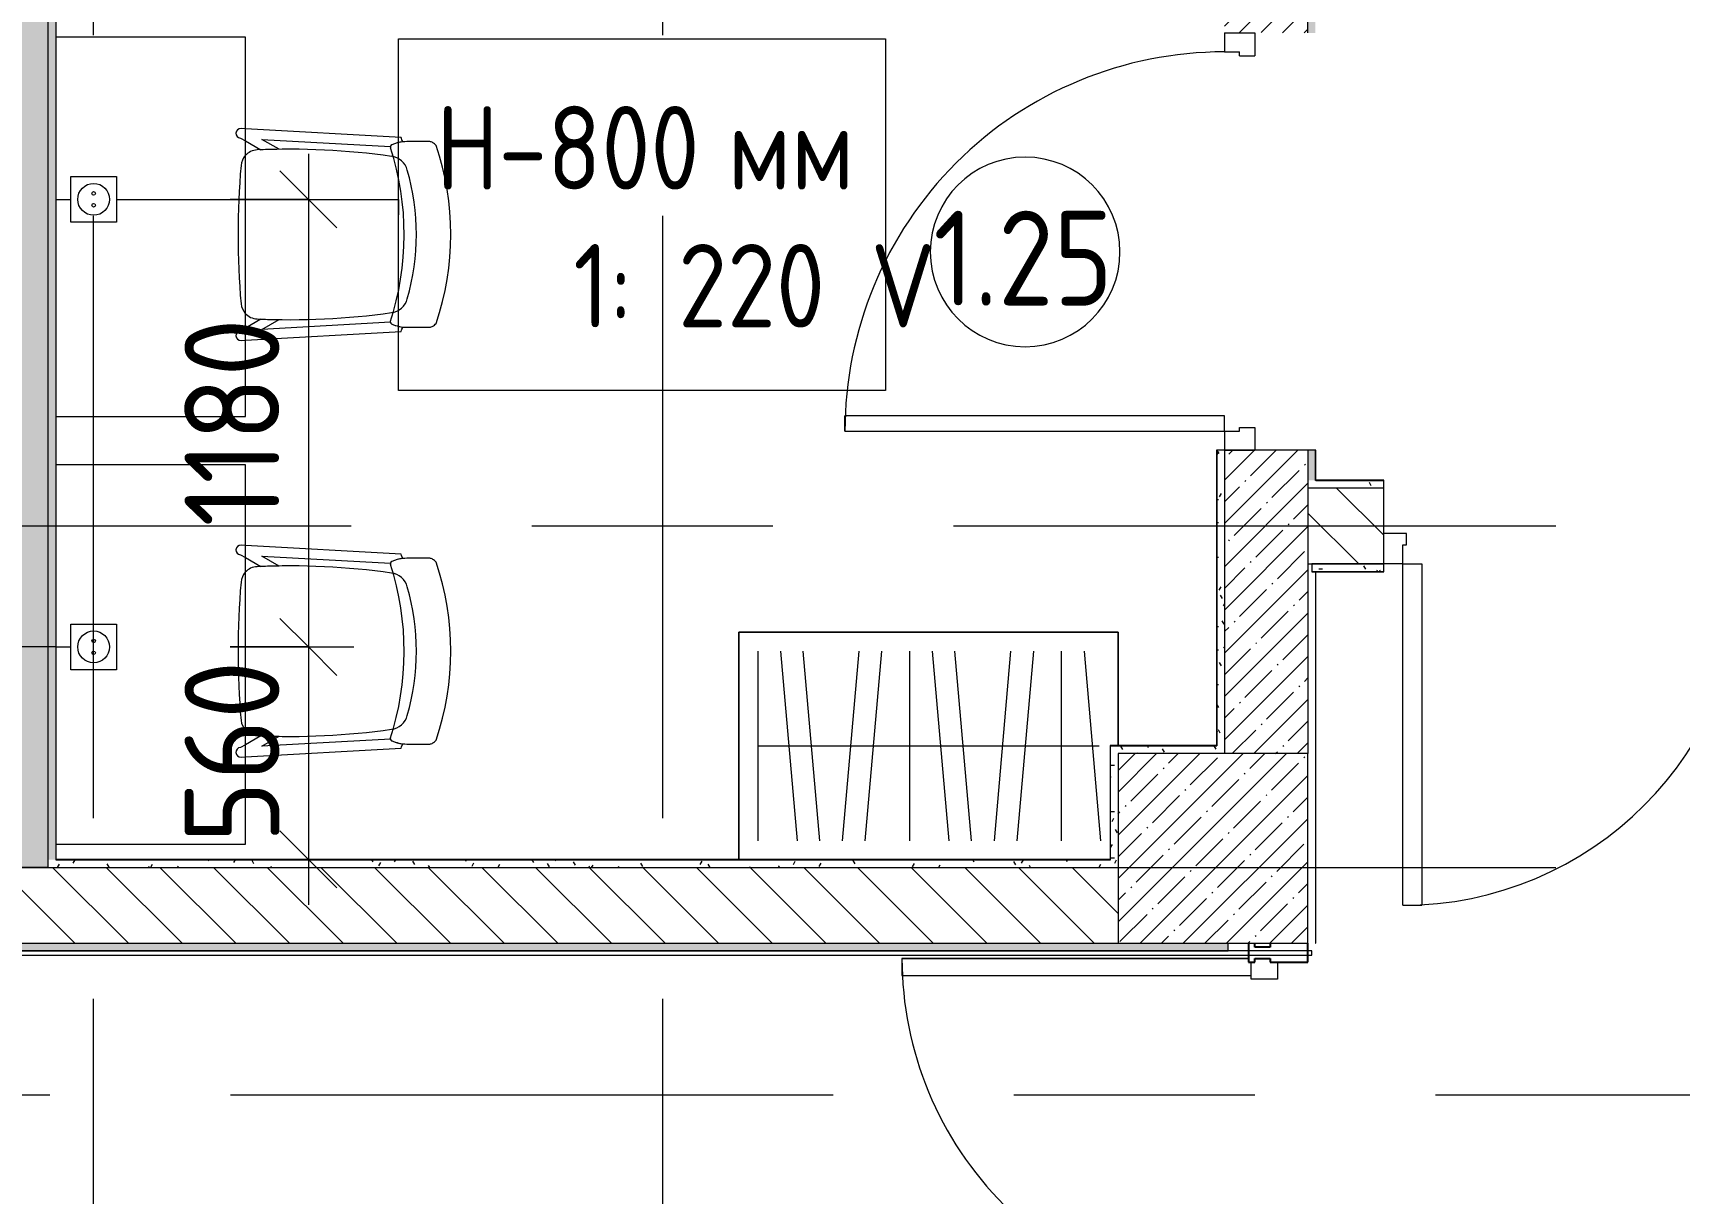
# Model space of a CAD drawing. Header units: millimetres. Extents: x -4185 to 186529, y -8553 to 29097.
# Drawn here: x 16850 to 21188, y 10241 to 13300 of the extents above; entities that cross this region are included whole.
import ezdxf

# ---------------------------------------------------------------- set-up
doc = ezdxf.new("R2010")
doc.units = ezdxf.units.MM
doc.linetypes.add('Осевая', pattern=[3175, 635, -476.25, 1587.5, -476.25])
for name, color, linetype, lineweight in [('A-ANNO-DIMS', 7, 'Continuous', 9), ('A-ANNO-DIMS-100', 7, 'Continuous', 9), ('A-AREA-IDEN', 7, 'Continuous', 9), ('A-DETL-GENF', 7, 'Continuous', 9), ('A-DOOR', 7, 'Continuous', 9), ('A-DOOR-1', 7, 'Continuous', 13), ('A-DOOR-FRAM', 7, 'Continuous', 13), ('A-GLAZ-CWMG', 7, 'Continuous', 9), ('A-GLAZ-CWMG-1', 7, 'Continuous', 25), ('A-WALL', 7, 'Continuous', 9), ('E-ELEC-FIXT-IDEN', 7, 'Continuous', 9), ('I-WALL', 7, 'Continuous', 9), ('S-COLS', 7, 'Continuous', 9), ('Оси-2', 7, 'Осевая', 9), ('Электрические приборы', 7, 'Continuous', 9)]:
    doc.layers.add(name, color=color, linetype=linetype, lineweight=lineweight)
for name, color, linetype, lineweight, true_color in [('A-WALL-1', 7, 'Continuous', 9, 0x3c3c3c), ('A-WALL-FNSH-1', 7, 'Continuous', 9, 0x3c3c3c), ('I-FURN-1', 7, 'Continuous', 9, 0xf0f0f0), ('Оси розеток', 7, 'Continuous', 9, 0xff1e23)]:
    doc.layers.add(name, color=color, linetype=linetype, lineweight=lineweight, true_color=true_color)
doc.styles.add('GOST Common', font='GOST_Common.ttf', dxfattribs={"width": 0.9, "height": 220})
doc.styles.add('GOST Common_1', font='GOST_Common.ttf', dxfattribs={"width": 0.9, "height": 250})
doc.styles.add('ISOCPEUR', font='isocpeur.ttf', dxfattribs={"width": 0.9, "height": 250})
doc.dimstyles.new('ISO-2_5_0_9К_БОЛЬШОЙ', dxfattribs={"dimscale": 304.8, "dimtxt": 248.995294, "dimasz": 0.492126, "dimexe": 0.393701, "dimexo": 0.984252, "dimgap": 0, "dimtad": 1, "dimdec": 0, "dimrnd": 10, "dimzin": 0, "dimdsep": 46, "dimtxsty": 'ISOCPEUR', "dimblk1": 'OBLIQUE', "dimblk2": 'OBLIQUE', "dimsah": 1, "dimcen": 0.09, "dimdle": 0.393701, "dimazin": 0, "dimtfac": 1, "dimtdec": 4, "dimtix": 1, "dimtmove": 0, "dimatfit": 3, "dimfxl": 1, "dimtvp": 1, "dimtolj": 1, "dimtzin": 0, "dimarcsym": 2})
pattern_1 = [(135, (0, 0), (-70.71068, -70.71068), [])]
pattern_2 = [(0, (0, 0), (121.92, 30.48), [10.058, -81.382, 10.058, -81.382, -487.68]), (0, (0, 0), (121.92, 30.48), [-182.88, 10.058, -172.822, 10.058, -81.382, -213.36]), (0, (0, 0), (121.92, 30.48), [-457.2, 10.058, -50.902, 10.058, -142.342]), (120, (45.72, 15.24), (-87.356454, 90.345817), [10.058, -81.382, 10.058, -81.382, -487.68]), (120, (45.72, 15.24), (-87.356454, 90.345817), [-182.88, 10.058, -172.822, 10.058, -81.382, -213.36]), (120, (45.72, 15.24), (-87.356454, 90.345817), [-457.2, 10.058, -50.902, 10.058, -142.342]), (240, (60.96, 76.2), (-34.563546, -120.825817), [10.058, -81.382, 10.058, -81.382, -487.68]), (240, (60.96, 76.2), (-34.563546, -120.825817), [-182.88, 10.058, -172.822, 10.058, -81.382, -213.36]), (240, (60.96, 76.2), (-34.563546, -120.825817), [-457.2, 10.058, -50.902, 10.058, -142.342])]

# ---------------------------------------------------------------- blocks, each defined once
blk = doc.blocks.new('Дверь_Витражная_остекление_ - ДВН_CОШ в витраже-31920700-План размещения напольных электротехнических лючков и розеток 1 этажа в осях 1-12')
at = {"layer": 'A-DETL-GENF'}
for p, q in [((-900, 60), (-855, 60)), ((-855, 60), (-855, -10)), ((900, 60), (855, 60)), ((855, 60), (855, -10)), ((-910, -17), (-910, -930)), ((-865, -10), (-900, -10)), ((-855, -10), (-900, -10)), ((-865, -930), (-865, -10)), ((855, -10), (900, -10)), ((865, -10), (865, -910)), ((900, -10), (865, -10)), ((910, -910), (910, -17)), ((865, -910), (910, -910)), ((-910, -930), (-865, -930))]:
    blk.add_line(p, q, dxfattribs=at)
at = {"layer": 'A-DOOR'}
for p, q in [((-910, -930), (-910, -17)), ((910, -910), (910, -17))]:
    blk.add_line(p, q, dxfattribs=at)
for centre, radius, start, end in [((-910, -10), 920, 270, 0), ((910, -10), 900, 180, 270)]:
    blk.add_arc(centre, radius, start, end, dxfattribs=at)
blk = doc.blocks.new('Прямоугольный импост - Импост структурный с накладкой - 160мм Темный-31915521-План размещения напольных электротехнических лючков и розеток 1 этажа в осях 1-12')
at = {"layer": 'A-GLAZ-CWMG-1'}
for p, q in [((-25, 17), (25, 17)), ((-15, 0), (-25, 0)), ((-15, -40), (-15, 0)), ((25, 0), (15, 0)), ((15, 0), (15, -40)), ((25, 17), (25, 0)), ((-25, -40), (-15, -40)), ((15, -40), (25, -40)), ((25, -40), (25, -140)), ((25, -140), (-25, -140))]:
    blk.add_line(p, q, dxfattribs=at)
blk = doc.blocks.new('110_Дверь_СКБ_1Ст_Внутренняя1 - Д-4к_п__1100x2100h_Артистические EI30-23985503-План размещения напольных электротехнических лючков и розеток 1 этажа в осях 1-12')
at = {"layer": 'A-DOOR'}
blk.add_arc((-487.5, 110), 1000, 360, 90, dxfattribs=at)
at = {"layer": 'A-DOOR-1'}
for p, q in [((-487.5, 1110), (-447.5, 1110)), ((-487.5, 1110), (-487.5, 110)), ((-447.5, 110), (-447.5, 1110)), ((-487.5, 110), (-447.5, 110))]:
    blk.add_line(p, q, dxfattribs=at)
at = {"layer": 'A-DOOR-FRAM'}
for p, q in [((-487.5, 110), (-537.5, 110)), ((-537.5, 110), (-537.5, 30)), ((-487.5, 110), (-487.5, 70)), ((562.5, 110), (512.5, 110)), ((512.5, 110), (512.5, 70)), ((562.5, 110), (562.5, 30)), ((-487.5, 70), (-477.5, 70)), ((-477.5, 70), (-477.5, 30)), ((502.5, 70), (512.5, 70)), ((502.5, 70), (502.5, 30)), ((-477.5, 30), (-537.5, 30)), ((562.5, 30), (502.5, 30))]:
    blk.add_line(p, q, dxfattribs=at)
blk = doc.blocks.new('BSC_Колонна _Прямоугольная - 500х500-V34-План размещения напольных электротехнических лючков и розеток 1 этажа в осях 1-12')
at = {"layer": 'S-COLS'}
h = blk.add_hatch(dxfattribs=at)
h.set_pattern_fill('FP_44', color=256, style=0, pattern_type=2)
h.set_pattern_definition([(45, (-19960, -11150), (-57.02463, 57.02463), []), (45, (-19902.975, -11150), (-57.02463, 57.02463), [100.806, -20.161, 3.353, -16.808])])
h.paths.add_polyline_path([(250, -250), (250, 250), (-250, 250), (-250, -250), (-198.9, -250)])
for p, q in [((250, 250), (-250, 250)), ((-250, 250), (-250, -250)), ((250, -250), (250, 250)), ((-250, -250), (250, -250))]:
    blk.add_line(p, q, dxfattribs=at)
blk = doc.blocks.new('110_Дверь_СКБ_2Ст - Д-10 1800x2100h_Актовый зал EI30-23435156-План размещения напольных электротехнических лючков и розеток 1 этажа в осях 1-12')
at = {"layer": 'A-DOOR'}
for centre, start, end in [((-887.5, 100), 0, 90), ((912.5, 100), 90, 180)]:
    blk.add_arc(centre, 900, start, end, dxfattribs=at)
at = {"layer": 'A-DOOR-1'}
for p, q in [((-887.5, 1000), (-837.5, 1000)), ((-887.5, 1000), (-887.5, 100)), ((-837.5, 100), (-837.5, 1000)), ((912.5, 1000), (862.5, 1000)), ((862.5, 100), (862.5, 1000)), ((912.5, 1000), (912.5, 100)), ((-887.5, 100), (-837.5, 100)), ((912.5, 100), (862.5, 100))]:
    blk.add_line(p, q, dxfattribs=at)
at = {"layer": 'A-DOOR-FRAM'}
for p, q in [((-937.5, 100), (-937.5, 20)), ((-937.5, 100), (-887.5, 100)), ((-887.5, 100), (-887.5, 50)), ((912.5, 100), (912.5, 50)), ((912.5, 100), (962.5, 100)), ((962.5, 100), (962.5, 20)), ((-877.5, 50), (-887.5, 50)), ((-877.5, 50), (-877.5, 20)), ((902.5, 50), (902.5, 20)), ((912.5, 50), (902.5, 50)), ((-937.5, 20), (-877.5, 20)), ((902.5, 20), (962.5, 20))]:
    blk.add_line(p, q, dxfattribs=at)
blk = doc.blocks.new('BSC_Колонна _Прямоугольная - 500х500-21690934-План размещения напольных электротехнических лючков и розеток 1 этажа в осях 1-12')
at = {"layer": 'S-COLS'}
for p, q in [((250, 250), (-250, 250)), ((-250, 250), (-250, -250)), ((250, -250), (250, 250)), ((-250, -250), (250, -250))]:
    blk.add_line(p, q, dxfattribs=at)
blk = doc.blocks.new('Блок Розеток и Выключателей - Блок Розеток и Выключателей_SK1-27362739-План размещения напольных электротехнических лючков и розеток 1 этажа в осях 1-12')
at = {"layer": 'A-DETL-GENF'}
for p, q in [((-60, -40), (60, -40)), ((-60, -160), (-60, -40)), ((60, -40), (60, -160)), ((60, -160), (-60, -160))]:
    blk.add_line(p, q, dxfattribs=at)
for centre, radius in [((0, -100), 42), ((-15.6, -100), 4.8), ((15.6, -100), 4.8)]:
    blk.add_circle(centre, radius, dxfattribs=at)
at = {"layer": 'Оси розеток'}
blk.add_line((0, 0), (0, -40), dxfattribs=at)
blk = doc.blocks.new('Шкаф с вешалками - 2000-V106-План размещения напольных электротехнических лючков и розеток 1 этажа в осях 1-12')
at = {"layer": 'A-DETL-GENF'}
for p, q in [((50, 550), (50, 50)), ((110, 550), (153.7, 50)), ((213.7, 50), (170, 550)), ((273.7, 50), (317.5, 550)), ((333.7, 50), (377.5, 550)), ((450, 550), (450, 50)), ((510, 550), (553.7, 50)), ((613.7, 50), (570, 550)), ((673.7, 50), (717.5, 550)), ((733.7, 50), (777.5, 550)), ((850, 550), (850, 50)), ((910, 550), (953.7, 50)), ((50, 300), (950, 300))]:
    blk.add_line(p, q, dxfattribs=at)
at = {"layer": 'I-FURN-1'}
for p, q in [((1000, 600), (0, 600)), ((0, 600), (0, 0)), ((0, 0), (0, 600)), ((0, 600), (1000, 600)), ((1000, 300), (1000, 600)), ((1000, 600), (1000, 300)), ((979, 0), (0, 0))]:
    blk.add_line(p, q, dxfattribs=at)
blk = doc.blocks.new('Chair_1 noor 78578 - 1_1-V114-План размещения напольных электротехнических лючков и розеток 1 этажа в осях 1-12')
at = {"layer": 'I-FURN-1'}
for p, q in [((-130.5, 405.7), (-130.5, 344.8)), ((359.1, 344.8), (359.1, 405.7)), ((-141.2, 329.7), (-164.4, -80.5)), ((393, -80.5), (369.8, 329.7)), ((-136.5, -37.1), (-117.3, 302)), ((345.9, 302), (365.1, -37.1)), ((-110.2, 8.6), (-136.5, -37.1)), ((365.1, -37.1), (338.8, 8.6)), ((-132.3, -80.5), (-108.8, -39.9)), ((337.4, -39.9), (360.9, -80.5)), ((-164.4, -80.5), (-165.1, -92)), ((-139.7, -93.5), (-132.3, -80.5)), ((360.9, -80.5), (368.3, -93.5)), ((393.7, -92), (393, -80.5))]:
    blk.add_line(p, q, dxfattribs=at)
for centre, radius, start, end in [((114.3, -271.9), 732.8, 71.3174, 108.6833), ((114.3, -239.2), 609.6, 73.8265, 106.1735), ((114.3, -279.3), 660.4, 111.7, 112.7563), ((-37.4, 344.8), 93.1, 180, 204.9864), ((-37.4, 344.8), 93.1, 186.4785, 204.9864), ((-116, 308.2), 6.35, 204.9864, 258.4091), ((-116, 308.2), 6.35, 204.9864, 287.8276), ((114.3, -408), 746, 71.9445, 107.8276), ((1798.9, 37.7), 1909.3, 171.9659, 182.6261), ((-41.4, 297.5), 50.8, 106.1735, 171.9659), ((270, 297.5), 50.8, 8.0341, 73.8265), ((-1570.3, 37.7), 1909.3, 357.3739, 8.0341), ((344.3, 307.4), 6.35, 281.4186, 334.477), ((344.6, 308.2), 6.35, 281.5909, 335.0136), ((266, 344.8), 93.1, 334.477, 360), ((266, 344.8), 93.1, 335.0136, 353.5215), ((114.3, -279.3), 660.4, 67.2437, 68.3), ((1798.9, 37.7), 1909.3, 180.8761, 182.3307), ((-1570.3, 37.7), 1909.3, 357.6693, 359.1239), ((-64, -47.7), 44.5, 182.6261, 228.027), ((-64, -47.7), 44.4, 228.027, 265.0912), ((292.6, -47.7), 44.4, 275.9396, 311.9577), ((292.6, -47.7), 44.5, 311.9577, 357.3739), ((-152.4, -92.7), 12.7, 176.75, 356.75), ((114.8, 2033.8), 2133.6, 265.0912, 274.9044), ((381, -92.7), 12.7, 183.25, 3.25)]:
    blk.add_arc(centre, radius, start, end, dxfattribs=at)
for points in [[(-120.4, 422.3), (-122, 420.8), (-124.7, 417.8), (-127.8, 413.5), (-129.8, 409.4), (-130.4, 406.9), (-130.5, 405.7)], [(359.1, 405.7), (359, 406.9), (358.4, 409.4), (356.4, 413.5), (353.3, 417.8), (350.6, 420.8), (349, 422.3)]]:
    blk.add_open_spline(points, degree=3, dxfattribs=at)
blk = doc.blocks.new('Стол базовый прямоугольный - 1_104-V115-План размещения напольных электротехнических лючков и розеток 1 этажа в осях 1-12')
at = {"layer": 'I-FURN-1'}
for p, q in [((-500, 249.9), (-500, -250)), ((500, -250), (500, 249.9)), ((-500, -250), (500, -250))]:
    blk.add_line(p, q, dxfattribs=at)
blk = doc.blocks.new('Прямоугольный импост - Импост структурный с накладкой - 160мм-31915517-План размещения напольных электротехнических лючков и розеток 1 этажа в осях 1-12')
at = {"layer": 'A-GLAZ-CWMG-1'}
for p, q in [((0, 17), (-50, 17)), ((-50, 17), (-50, 0)), ((-50, 0), (-40, 0)), ((-40, 0), (-40, -40)), ((-10, -40), (-10, 0)), ((-10, 0), (0, 0)), ((-40, -40), (-50, -40)), ((-50, -40), (-50, -140)), ((0, -40), (-10, -40)), ((-50, -140), (0, -140))]:
    blk.add_line(p, q, dxfattribs=at)
blk = doc.blocks.new('Марка_Помещения - Номер-25198446-План размещения напольных электротехнических лючков и розеток 1 этажа в осях 1-12')
at = {"layer": 'A-AREA-IDEN'}
for start, end in [(360, 180), (180, 360)]:
    blk.add_arc((0, 0), 2.5, start, end, dxfattribs=at)
blk = doc.blocks.new('DIMBLOCK33-План размещения напольных электротехнических лючков и розеток 1 этажа в осях 1-12')
at = {"layer": 'A-ANNO-DIMS-100'}
for p, q in [((17576.1, 12981.2), (17576.1, 11681.2)), ((17370, 12861.2), (17696.1, 12861.2)), ((17576.1, 12861.2), (17370, 12861.2)), ((17370, 11681.2), (17696.1, 11681.2)), ((17576.1, 11681.2), (17370, 11681.2))]:
    blk.add_line(p, q, dxfattribs=at)
at = {"layer": 'A-ANNO-DIMS-100', "lineweight": 20}
for p, q in [((17576.1, 12861.2), (17501.1, 12936.2)), ((17576.1, 12861.2), (17651.1, 12786.2)), ((17576.1, 11681.2), (17501.1, 11756.2)), ((17576.1, 11681.2), (17651.1, 11606.2))]:
    blk.add_line(p, q, dxfattribs=at)
at = {"layer": 'A-ANNO-DIMS-100', "color": 0, "insert": (17249.5, 11998.3), "char_height": 250, "width": 655.049, "attachment_point": 1, "rotation": 90, "line_spacing_factor": 1.149209, "style": 'ISOCPEUR'}
blk.add_mtext('1180', dxfattribs=at)
blk = doc.blocks.new('_Oblique')
at = {"color": 0, "linetype": 'ByBlock', "lineweight": -2}
blk.add_line((-0.5, -0.5), (0.5, 0.5), dxfattribs=at)
blk = doc.blocks.new('DIMBLOCK34-План размещения напольных электротехнических лючков и розеток 1 этажа в осях 1-12')
at = {"layer": 'A-ANNO-DIMS-100', "lineweight": 20}
for p, q in [((17576.1, 11681.2), (17501.1, 11756.2)), ((17576.1, 11681.2), (17651.1, 11606.2)), ((17576.1, 11121), (17501.1, 11196)), ((17576.1, 11121), (17651.1, 11046))]:
    blk.add_line(p, q, dxfattribs=at)
at = {"layer": 'A-ANNO-DIMS-100'}
for p, q in [((17370, 11681.2), (17696.1, 11681.2)), ((17576.1, 11681.2), (17370, 11681.2)), ((17576.1, 11681.2), (17576.1, 11001)), ((17499.5, 11121), (17696.1, 11121)), ((17576.1, 11121), (17499.5, 11121))]:
    blk.add_line(p, q, dxfattribs=at)
at = {"layer": 'A-ANNO-DIMS-100', "color": 0, "insert": (17249.5, 11164.1), "char_height": 250, "width": 568.858, "attachment_point": 1, "rotation": 90, "line_spacing_factor": 1.149209, "style": 'ISOCPEUR'}
blk.add_mtext('560', dxfattribs=at)

msp = doc.modelspace()

# ---------------------------------------------------------------- hatches: boundary and pattern name
at = {"layer": 'I-WALL'}
h = msp.add_hatch(dxfattribs=at)
h.set_pattern_fill('FP_84', color=256, style=0, pattern_type=2)
h.set_pattern_definition(pattern_2)
h.paths.add_polyline_path([(20210, 12120), (20230, 12120), (20230, 12200), (20210, 12200)])
h.paths.add_polyline_path([(20210, 13300), (20230, 13300), (20230, 15220), (20210, 15220), (20210, 14020)])
h = msp.add_hatch(dxfattribs=at)
h.set_pattern_fill('FP_41', color=256, style=0, pattern_type=2)
h.set_pattern_definition([(135, (0, 0), (-75.43415, -75.43415), [106.68, -17.78, 3.556, -17.78]), (135, (0, 75.39), (-75.43415, -75.43415), []), (50, (0, 0), (127.5292, -11.1576), [13.335, -146.685]), (355, (0, 0), (-24.6697, 133.74), [10.668, -117.348]), (100.451, (10.63, -0.93), (102.8597, 122.5818), [11.333, -124.663]), (46.184, (0, 35.56), (189.7552, -29.4304), [20.002, -220.027]), (96.636, (15.81, 33.1), (166.1822, 173.1996), [17, -186.995]), (351.184, (0, 35.56), (166.184, 173.1976), [16.002, -176.022]), (21, (17.78, 26.67), (106.13027, -71.58603), [13.335, -146.685]), (326, (17.78, 26.67), (43.2619, 128.93175), [10.668, -117.348]), (71.451, (26.62, 20.7), (149.392, 57.34505), [11.333, -124.663]), (37.5, (0, 0), (2.16223, 59.18836), [3.353, -112.573, 3.353, -115.773, -117.792]), (37.5, (0, 0), (2.16223, 59.18836), [-235.052, 3.353, -114.44]), (7.5, (0, 0), (46.77386, 70.12615), [3.353, -64.567, 3.353, -109.906, -44.894]), (7.5, (0, 0), (46.77386, 70.12615), [-181.178, 3.353, -41.542]), (327.5, (-39.65, 0), (94.91367, -4.01009), [3.353, -41.097, 3.353, -135.331, -184.023]), (327.5, (-39.65, 0), (94.91367, -4.01009), [-183.134, 3.353, -180.67]), (317.5, (-57.43, 0), (103.69057, 17.79882), [3.353, -54.432, 3.353, -88.748, -130.683]), (317.5, (-57.43, 0), (103.69057, 17.79882), [-149.885, 3.353, -127.33])])
h.paths.add_polyline_path([(16890, 11100), (16890, 14980), (16810, 14980), (16810, 11100)])
h = msp.add_hatch(dxfattribs=at)
h.set_pattern_fill('FP_1', color=256, style=0, pattern_type=2)
h.set_pattern_definition([(45, (0, 0), (-57.02463, 57.02463), []), (45, (57.025, 0), (-57.02463, 57.02463), [100.806, -20.161, 3.353, -16.808])])
h.paths.add_polyline_path([(19990, 11400), (20210, 11400), (20210, 12200), (19990, 12200)])
h.paths.add_polyline_path([(19990, 13300), (20210, 13300), (20210, 14980), (19990, 14980), (19990, 14020)])
h = msp.add_hatch(dxfattribs=at)
h.set_pattern_fill('FP_84', color=256, style=0, pattern_type=2)
h.set_pattern_definition(pattern_2)
h.paths.add_polyline_path([(16909.9, 11120), (16910, 11121), (16910, 14580), (16890, 14580), (16890, 11120)])
h = msp.add_hatch(dxfattribs=at)
h.set_pattern_fill('FP_84', color=256, style=0, pattern_type=2)
h.set_pattern_definition(pattern_2)
h.paths.add_polyline_path([(19990, 11400), (19990, 12200), (19970, 12200), (19970, 11400)])
h.paths.add_polyline_path([(19970, 13300), (19990, 13300), (19990, 14000), (19970, 13999)])
h = msp.add_hatch(dxfattribs=at)
h.set_pattern_fill('FP_84', color=256, style=0, pattern_type=2)
h.set_pattern_definition(pattern_2)
h.paths.add_polyline_path([(22310, 12100), (22570, 12100), (22569.7, 12120), (22310, 12120)])
h.paths.add_polyline_path([(20410, 12100), (20410, 12120), (20210, 12120), (20210, 12100)])
h = msp.add_hatch(dxfattribs=at)
h.set_pattern_fill('FP_18', color=256, style=0, pattern_type=2)
h.set_pattern_definition(pattern_1)
h.paths.add_polyline_path([(22310, 11900), (22590, 11900), (22590, 12100), (22310, 12100)])
h.paths.add_polyline_path([(20410, 11900), (20410, 12100), (20210, 12100), (20210, 11900)])
h = msp.add_hatch(dxfattribs=at)
h.set_pattern_fill('FP_84', color=256, style=0, pattern_type=2)
h.set_pattern_definition(pattern_2)
h.paths.add_polyline_path([(22569, 11880), (22570, 11880), (22570, 11900), (22310, 11900), (22310, 11880), (22451.1, 11880)])
h.paths.add_polyline_path([(20410, 11880), (20410, 11900), (20220, 11900), (20220, 11880), (20224.7, 11880)])
h = msp.add_hatch(dxfattribs=at)
h.set_pattern_fill('FP_84', color=256, style=0, pattern_type=2)
h.set_pattern_definition(pattern_2)
h.paths.add_polyline_path([(19690, 11400), (19970, 11400), (19969, 11420), (19690, 11420)])
h = msp.add_hatch(dxfattribs=at)
h.set_pattern_fill('FP_84', color=256, style=0, pattern_type=2)
h.set_pattern_definition(pattern_2)
h.paths.add_polyline_path([(19690, 11100), (19710, 11100), (19710, 11400), (19690, 11400), (19690, 11120)])
h = msp.add_hatch(dxfattribs=at)
h.set_pattern_fill('FP_84', color=256, style=0, pattern_type=2)
h.set_pattern_definition(pattern_2)
h.paths.add_polyline_path([(19690, 11100), (19689, 11120), (16890, 11120), (16890, 11100), (18710, 11100)])
h = msp.add_hatch(dxfattribs=at)
h.set_pattern_fill('FP_18', color=256, style=0, pattern_type=2)
h.set_pattern_definition(pattern_1)
h.paths.add_polyline_path([(18416.1, 10900), (19710, 10900), (19710, 11100), (14210, 11100), (14210, 10900), (17071.1, 10900)])
h = msp.add_hatch(dxfattribs=at)
h.set_pattern_fill('FP_84', color=256, style=0, pattern_type=2)
h.set_pattern_definition(pattern_2)
h.paths.add_polyline_path([(19761.1, 10880), (20000, 10880), (20000, 10900), (13710, 10900), (13710, 10880), (19710, 10880)])

# ---------------------------------------------------------------- linework, layer by layer
at = {"layer": 'A-WALL'}
for p, q in [((16910, 13679), (16910, 11120)), ((19970, 12200), (19970, 11420)), ((20230, 12120), (20230, 12200)), ((19690, 11420), (19970, 11420)), ((19690, 11120), (19690, 11400)), ((16910, 11120), (19690, 11120))]:
    msp.add_line(p, q, dxfattribs=at)
at = {"layer": 'A-WALL-1'}
for p, q in [((20210, 13300), (20210, 15200)), ((16890, 11100), (16890, 14600)), ((20230, 12200), (19970, 12200)), ((19990, 12200), (19990, 11400)), ((20210, 12200), (20210, 11400)), ((20231, 12120), (20230, 12120)), ((20410, 11900), (20410, 12120)), ((20410, 12100), (20210, 12100)), ((20210, 11900), (20410, 11900)), ((20410, 11900), (20220, 11900)), ((20220, 11900), (20220, 11880)), ((20410, 11880), (20410, 11900)), ((20220, 11880), (20410, 11880)), ((16890, 11100), (14210, 11100)), ((16890, 11100), (19710, 11100)), ((14210, 10900), (19710, 10900)), ((20000, 10880), (20000, 10900)), ((13690, 10880), (20000, 10880))]:
    msp.add_line(p, q, dxfattribs=at)
at = {"layer": 'A-WALL-FNSH-1'}
for p, q in [((16911, 11121), (16911, 13679)), ((19969, 12200), (19969, 11421)), ((19970, 12200), (19969, 12200)), ((20231, 12200), (20230, 12200)), ((20231, 12121), (20231, 12200)), ((20410, 12121), (20231, 12121)), ((20231, 12120), (20410, 12120)), ((20410, 12120), (20410, 12121)), ((20220, 11880), (20220, 11879)), ((20220, 11879), (20230, 11879)), ((20230, 11879), (20230, 10900)), ((20231, 11879), (20410, 11879)), ((20231, 10900), (20231, 11879)), ((20410, 11879), (20410, 11880)), ((19969, 11421), (19689, 11421)), ((19689, 11421), (19689, 11121)), ((19690, 11400), (19690, 11420)), ((19689, 11121), (16911, 11121)), ((20230, 10900), (20231, 10900)), ((13679, 10868.5), (20220, 10868.5)), ((20220, 10879.5), (13690, 10879.5)), ((20220, 10868.5), (20220, 10879.5))]:
    msp.add_line(p, q, dxfattribs=at)
at = {"layer": 'E-ELEC-FIXT-IDEN'}
for p, q in [((17070, 12861.2), (17813.5, 12861.2)), ((17813.5, 12861.2), (17813.5, 12820.8)), ((16910, 11681.2), (16047.4, 11681.2))]:
    msp.add_line(p, q, dxfattribs=at)
at = {"layer": 'E-ELEC-FIXT-IDEN', "flags": 128}
msp.add_lwpolyline([(17813.5, 13284.8), (19097.1, 13284.8), (19097.1, 12356.8), (17813.5, 12356.8)], close=True, dxfattribs=at)
at = {"layer": 'Оси-2'}
for p, q in [((17010, 593.7), (17010, 24898.1)), ((18510, 593.7), (18510, 24898.1)), ((-885.2, 12000), (35457, 12000)), ((-885.2, 11100), (36057, 11100)), ((384.8, 10500), (36057, 10500))]:
    msp.add_line(p, q, dxfattribs=at)

# ---------------------------------------------------------------- block references
at = {"layer": 'A-AREA-IDEN', "xscale": 99.99999999999993, "yscale": 99.99999999999993, "zscale": 99.99999999999993}
msp.add_blockref('Марка_Помещения - Номер-25198446-План размещения напольных электротехнических лючков и розеток 1 этажа в осях 1-12', (19464.8, 12722.6), dxfattribs=at)
at = {"layer": 'A-DOOR'}
for name, p, rotation in [('110_Дверь_СКБ_1Ст_Внутренняя1 - Д-4к_п__1100x2100h_Артистические EI30-23985503-План размещения напольных электротехнических лючков и розеток 1 этажа в осях 1-12', (20100, 12737.5), 90), ('110_Дверь_СКБ_2Ст - Д-10 1800x2100h_Актовый зал EI30-23435156-План размещения напольных электротехнических лючков и розеток 1 этажа в осях 1-12', (21372.5, 12000), 180), ('Дверь_Витражная_остекление_ - ДВН_CОШ в витраже-31920700-План размещения напольных электротехнических лючков и розеток 1 этажа в осях 1-12', (20070.3, 9950), 269.9999999999999)]:
    msp.add_blockref(name, p, dxfattribs=dict(at, rotation=rotation))
at = {"layer": 'A-GLAZ-CWMG', "extrusion": (0, 0, -1), "rotation": 270.0000000000001}
msp.add_blockref('Прямоугольный импост - Импост структурный с накладкой - 160мм Темный-31915521-План размещения напольных электротехнических лючков и розеток 1 этажа в осях 1-12', (-20070.3, 10875), dxfattribs=at)
at = {"layer": 'A-GLAZ-CWMG', "rotation": 89.99999999999993}
msp.add_blockref('Прямоугольный импост - Импост структурный с накладкой - 160мм-31915517-План размещения напольных электротехнических лючков и розеток 1 этажа в осях 1-12', (20070.3, 10900), dxfattribs=at)
at = {"layer": 'I-FURN-1'}
for name, p, rotation in [('Стол базовый прямоугольный - 1_104-V115-План размещения напольных электротехнических лючков и розеток 1 этажа в осях 1-12', (17159.9, 12788.7), 89.99999999999987), ('Chair_1 noor 78578 - 1_1-V114-План размещения напольных электротехнических лючков и розеток 1 этажа в осях 1-12', (17490.4, 12882.9), 269.9999999999998), ('Стол базовый прямоугольный - 1_104-V115-План размещения напольных электротехнических лючков и розеток 1 этажа в осях 1-12', (17159.9, 11661.2), 89.99999999999987), ('Chair_1 noor 78578 - 1_1-V114-План размещения напольных электротехнических лючков и розеток 1 этажа в осях 1-12', (17490.4, 11784.3), 269.9999999999998)]:
    msp.add_blockref(name, p, dxfattribs=dict(at, rotation=rotation))
msp.add_blockref('Шкаф с вешалками - 2000-V106-План размещения напольных электротехнических лючков и розеток 1 этажа в осях 1-12', (18710, 11120), dxfattribs=at)
at = {"layer": 'S-COLS'}
for name in ['BSC_Колонна _Прямоугольная - 500х500-V34-План размещения напольных электротехнических лючков и розеток 1 этажа в осях 1-12', 'BSC_Колонна _Прямоугольная - 500х500-21690934-План размещения напольных электротехнических лючков и розеток 1 этажа в осях 1-12']:
    msp.add_blockref(name, (19960, 11150), dxfattribs=at)
at = {"layer": 'Электрические приборы'}
for p, rotation in [((16910, 12861.2), 89.99999999999982), ((16910, 11681.2), 89.9999999999999)]:
    msp.add_blockref('Блок Розеток и Выключателей - Блок Розеток и Выключателей_SK1-27362739-План размещения напольных электротехнических лючков и розеток 1 этажа в осях 1-12', p, dxfattribs=dict(at, rotation=rotation))

# ---------------------------------------------------------------- texts
at = {"layer": 'A-AREA-IDEN', "insert": (19222.9, 12831.1), "char_height": 250, "width": 606.076, "attachment_point": 1, "style": 'GOST Common_1'}
msp.add_mtext('1.25', dxfattribs=at)
at = {"layer": 'E-ELEC-FIXT-IDEN', "char_height": 220, "attachment_point": 1, "style": 'GOST Common'}
for s, insert, width in [('H-800 ', (17913.5, 13107.2), 930.759), ('мм', (18681.5, 13107.2), 375.19), ('   1: 220 V', (17913.5, 12743.4), 1291.519)]:
    msp.add_mtext(s, dxfattribs=dict(at, insert=insert, width=width))

# ---------------------------------------------------------------- dimensions: what is measured, and where the dimension line sits
at = {"layer": 'A-ANNO-DIMS'}
for base, p1, p2, override, picture, middle in [((17576.1, 11681.2), (17070, 12861.2), (17070, 11681.2), {"dimpost": '<>', "dimfxl": 1180.000197}, 'DIMBLOCK33-План размещения напольных электротехнических лючков и розеток 1 этажа в осях 1-12', (17451.1, 12271.2)), ((17576.1, 11121), (17070, 11681.2), (17199.5, 11121), {"dimpost": '<>', "dimfxl": 575.017734}, 'DIMBLOCK34-План размещения напольных электротехнических лючков и розеток 1 этажа в осях 1-12', (17451.1, 11401.1))]:
    dim = msp.add_linear_dim(base=base, p1=p1, p2=p2, angle=90, dimstyle='ISO-2_5_0_9К_БОЛЬШОЙ', override=override, dxfattribs=at)
    dim.commit()
    dim.dimension.update_dxf_attribs({"geometry": picture, "text_midpoint": middle})

doc.saveas('drawing.dxf')
